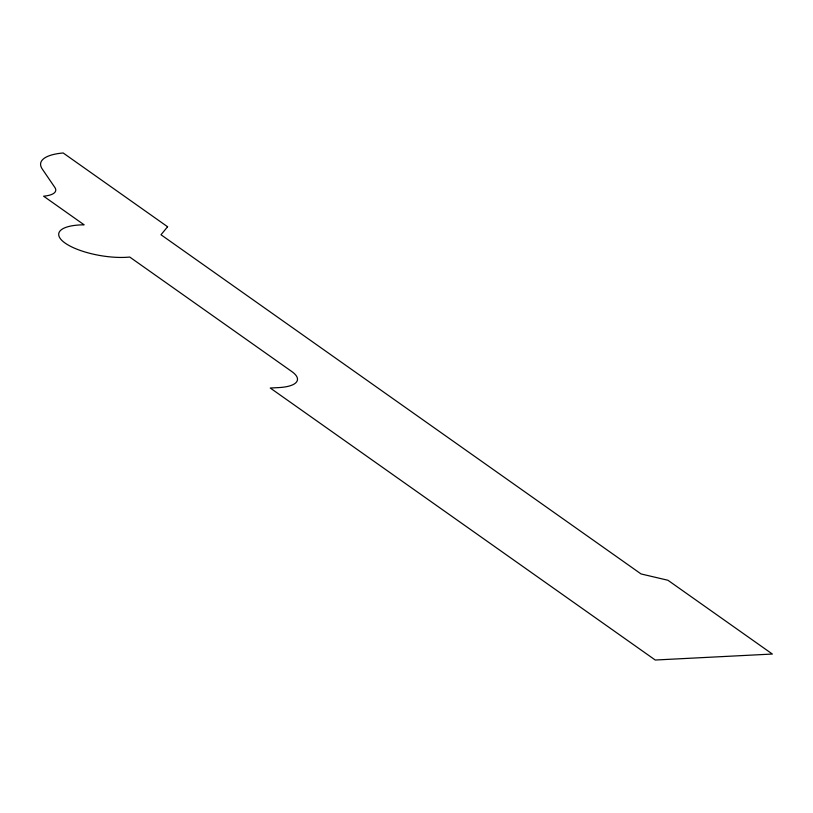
<?xml version="1.0" encoding="UTF-8"?>
<svg xmlns="http://www.w3.org/2000/svg" width="813" height="813" viewBox="0 0 813 813"><rect width="100%" height="100%" fill="white"/><g stroke="black" fill="none" stroke-linecap="round" stroke-linejoin="round"><path stroke-width="1.22" d="M167.6 226.756L161.004 234.764L641.061 573.948L667.93 580.258L772.35 654.038L655.248 660.024L270.262 388.025L278.625 387.598A39.624 12.967 9.7 0 0 291.826 371.561L129.724 257.04A44.817 14.664 9.7 0 1 65.111 243.077A44.817 14.664 9.7 0 1 84.135 224.825L43.617 196.197A29.817 9.756 9.7 0 0 54.847 187.457L42.266 169.013A54.634 17.876 9.7 0 1 63.17 152.976L167.6 226.756"/></g></svg>
